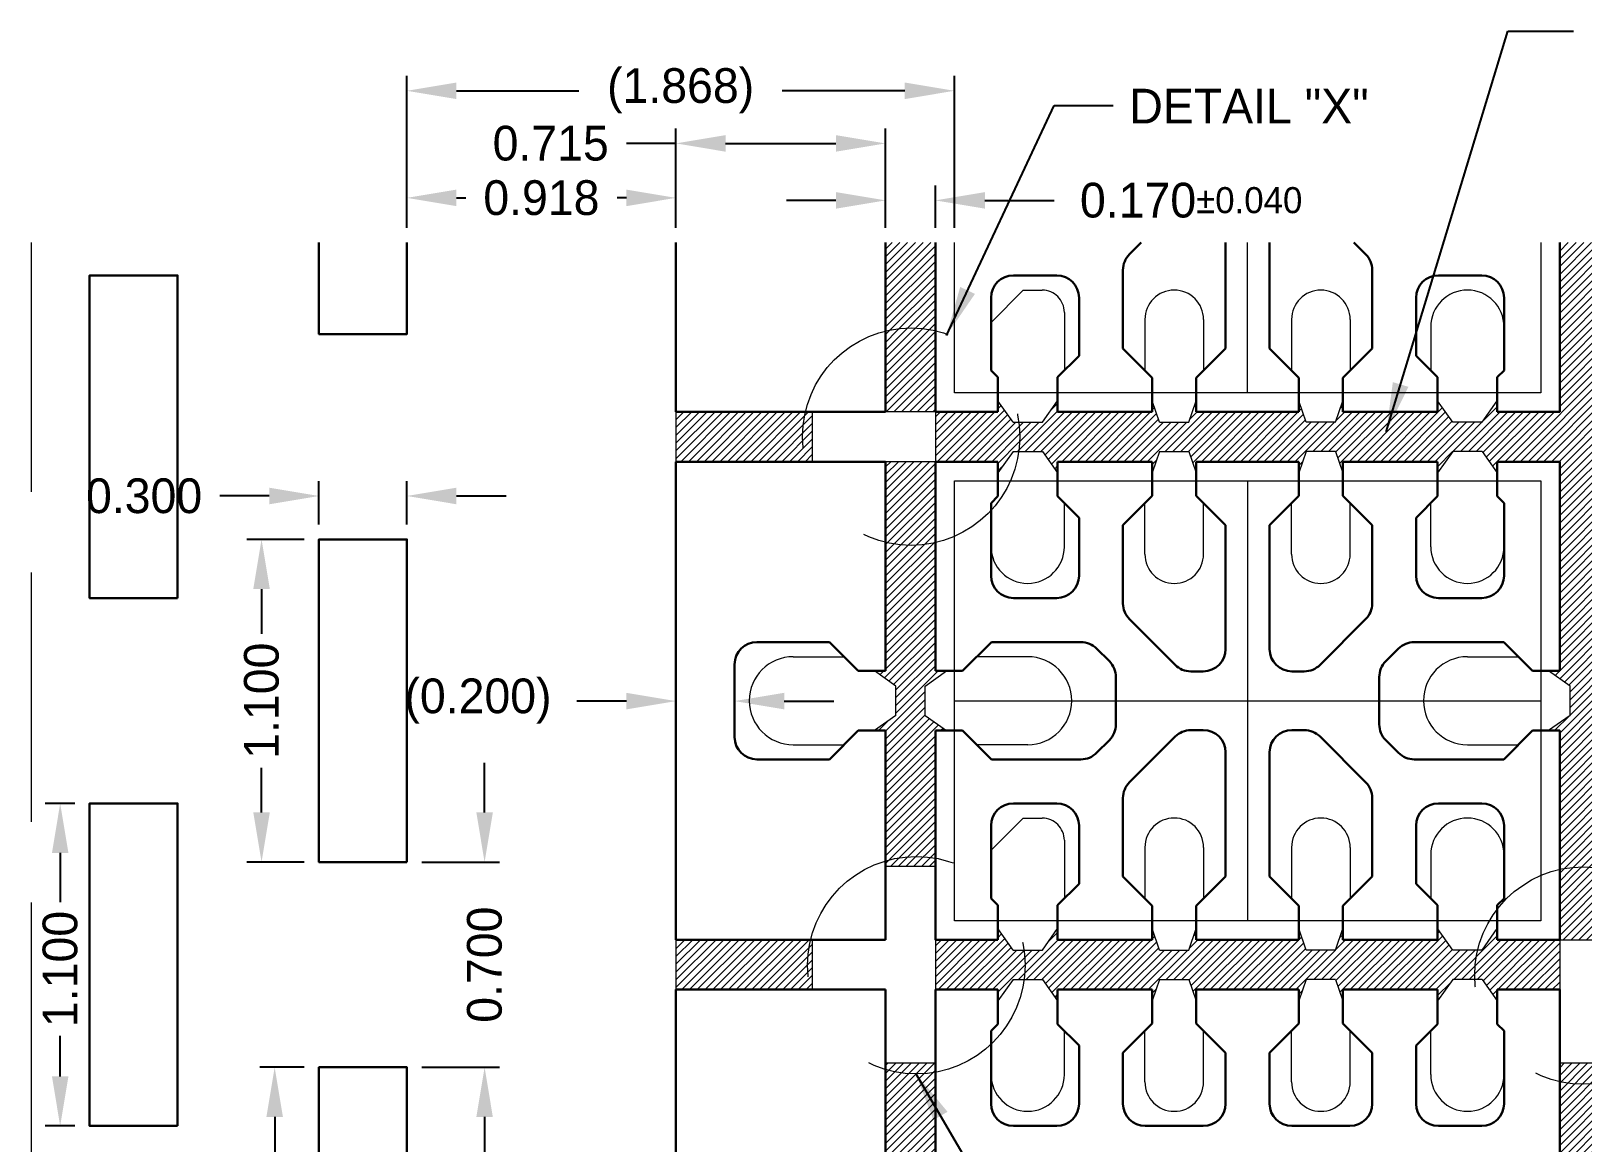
# Model space of a CAD drawing. Extents: x 397.8 to 410.5, y 211.6 to 220.6.
# Drawn here: x 397.75 to 403.05, y 216.73 to 220.52 of the extents above; entities that cross this region are included whole.
import ezdxf

# ---------------------------------------------------------------- set-up
doc = ezdxf.new("R2010")
doc.units = 0
doc.header["$LTSCALE"] = 3
doc.header["$MEASUREMENT"] = 0
for name, pattern in [('CENTER', [2, 1.25, -0.25, 0.25, -0.25]), ('HIDDEN', [0.375, 0.25, -0.125]), ('PHANTOM', [2.5, 1.25, -0.25, 0.25, -0.25, 0.25, -0.25])]:
    doc.linetypes.add(name, pattern=pattern)
for name, color, linetype, lineweight in [('CLIN', 1, 'CENTER', 15), ('DETAIL', 6, 'HIDDEN', 15), ('DIM', 4, 'Continuous', 13), ('HATCH', 8, 'Continuous', 5), ('HIDN', 6, 'HIDDEN', 15), ('HIDN2', 3, 'HIDDEN', 15), ('HIND1', 6, 'HIDDEN', 15), ('OBJ1', 7, 'Continuous', 30), ('OBJ2', 30, 'Continuous', 30), ('OBJ3', 40, 'Continuous', 30), ('OBJ4', 7, 'Continuous', 30), ('PHANTOM', 5, 'PHANTOM', 15), ('SAW', 2, 'HIDDEN', 15)]:
    doc.layers.add(name, color=color, linetype=linetype, lineweight=lineweight)
doc.dimstyles.new('3DEC X 15', dxfattribs={"dimscale": 0.0666, "dimtxt": 1.778, "dimasz": 2.54, "dimexe": 0.762, "dimexo": 0.762, "dimgap": 0.762, "dimtad": 0, "dimdec": 3, "dimzin": 0, "dimdsep": 46, "dimtxsty": 'Standard', "dimcen": 0.09, "dimadec": 0, "dimazin": 0, "dimtfac": 1, "dimtdec": 3, "dimtofl": 0, "dimtmove": 0, "dimatfit": 3, "dimfxl": 1, "dimtolj": 1, "dimtzin": 0, "dimarcsym": 0})

# ---------------------------------------------------------------- blocks, each defined once
blk = doc.blocks.new('*D10')
at = {"layer": 'Defpoints', "color": 0, "transparency": 16777216}
for p in [(303.5376, -64.4453), (303.7332, -64.4453), (303.7332, -65.5453)]:
    blk.add_point(p, dxfattribs=at)
at = {"layer": 'DIM', "color": 0, "lineweight": -2, "transparency": 16777216}
for p, q in [((303.6824, -64.4453), (303.4869, -64.4453)), ((303.5376, -64.6145), (303.5376, -64.7669)), ((303.5376, -65.3761), (303.5376, -65.2237)), ((303.6824, -65.5453), (303.4869, -65.5453))]:
    blk.add_line(p, q, dxfattribs=at)
at = {"layer": 'DIM', "color": 0, "transparency": 16777216}
for points in [[(303.5658, -64.6145), (303.5094, -64.6145), (303.5376, -64.4453)], [(303.5094, -65.3761), (303.5658, -65.3761), (303.5376, -65.5453)]]:
    blk.add_solid(points, dxfattribs=at)
at = {"layer": 'DIM', "color": 0, "transparency": 16777216, "insert": (303.5376, -64.9953), "char_height": 0.11841, "attachment_point": 5, "rotation": 90}
blk.add_mtext('\\A1;1.100', dxfattribs=at)
blk = doc.blocks.new('*D11')
at = {"layer": 'Defpoints', "color": 0, "transparency": 16777216}
for p in [(303.7332, -64.2973), (303.7332, -64.4453), (304.0332, -64.4453)]:
    blk.add_point(p, dxfattribs=at)
at = {"layer": 'DIM', "color": 0, "lineweight": -2, "transparency": 16777216}
for p, q in [((303.7332, -64.3945), (303.7332, -64.2465)), ((304.0332, -64.3945), (304.0332, -64.2465)), ((303.564, -64.2973), (303.3949, -64.2973)), ((304.2024, -64.2973), (304.3715, -64.2973))]:
    blk.add_line(p, q, dxfattribs=at)
at = {"layer": 'DIM', "color": 0, "transparency": 16777216}
for points in [[(303.564, -64.3255), (303.564, -64.2691), (303.7332, -64.2973)], [(304.2024, -64.2691), (304.2024, -64.3255), (304.0332, -64.2973)]]:
    blk.add_solid(points, dxfattribs=at)
at = {"layer": 'DIM', "color": 0, "transparency": 16777216, "insert": (303.1369, -64.2973), "char_height": 0.11841, "attachment_point": 5}
blk.add_mtext('\\A1;0.300', dxfattribs=at)
blk = doc.blocks.new('*D13')
at = {"layer": 'Defpoints', "color": 0, "transparency": 16777216}
for p in [(303.5823, -66.2453), (303.7332, -66.2453), (303.7332, -67.5133)]:
    blk.add_point(p, dxfattribs=at)
at = {"layer": 'DIM', "color": 0, "lineweight": -2, "transparency": 16777216}
for p, q in [((303.6824, -66.2453), (303.5316, -66.2453)), ((303.5823, -66.4145), (303.5823, -66.6164)), ((303.5823, -67.3441), (303.5823, -67.1521)), ((303.6824, -67.5133), (303.5316, -67.5133))]:
    blk.add_line(p, q, dxfattribs=at)
at = {"layer": 'DIM', "color": 0, "transparency": 16777216}
for points in [[(303.6105, -66.4145), (303.5541, -66.4145), (303.5823, -66.2453)], [(303.5541, -67.3441), (303.6105, -67.3441), (303.5823, -67.5133)]]:
    blk.add_solid(points, dxfattribs=at)
at = {"layer": 'DIM', "color": 0, "transparency": 16777216, "insert": (303.5823, -66.8843), "char_height": 0.11841, "attachment_point": 5, "rotation": 90}
blk.add_mtext('\\A1;1.268', dxfattribs=at)
blk = doc.blocks.new('*D14')
at = {"layer": 'Defpoints', "color": 0, "transparency": 16777216}
for p in [(302.8506, -65.3453), (302.9512, -65.3453), (302.9512, -66.4453)]:
    blk.add_point(p, dxfattribs=at)
at = {"layer": 'DIM', "color": 0, "lineweight": -2, "transparency": 16777216}
for p, q in [((302.9004, -65.3453), (302.7999, -65.3453)), ((302.8506, -65.5145), (302.8506, -65.6816)), ((302.8506, -66.2761), (302.8506, -66.1383)), ((302.9004, -66.4453), (302.7999, -66.4453))]:
    blk.add_line(p, q, dxfattribs=at)
at = {"layer": 'DIM', "color": 0, "transparency": 16777216}
for points in [[(302.8788, -65.5145), (302.8225, -65.5145), (302.8506, -65.3453)], [(302.8225, -66.2761), (302.8788, -66.2761), (302.8506, -66.4453)]]:
    blk.add_solid(points, dxfattribs=at)
at = {"layer": 'DIM', "color": 0, "transparency": 16777216, "insert": (302.8506, -65.9099), "char_height": 0.11841, "attachment_point": 5, "rotation": 90}
blk.add_mtext('\\A1;1.100', dxfattribs=at)
blk = doc.blocks.new('*D18')
at = {"layer": 'Defpoints', "color": 0, "transparency": 16777216}
for p in [(304.0332, -65.5453), (304.0332, -66.2453), (304.2984, -66.2453)]:
    blk.add_point(p, dxfattribs=at)
at = {"layer": 'DIM', "color": 0, "lineweight": -2, "transparency": 16777216}
for p, q in [((304.2984, -65.3761), (304.2984, -65.207)), ((304.0839, -65.5453), (304.3492, -65.5453)), ((304.0839, -66.2453), (304.3492, -66.2453)), ((304.2984, -66.4145), (304.2984, -66.5836))]:
    blk.add_line(p, q, dxfattribs=at)
at = {"layer": 'DIM', "color": 0, "transparency": 16777216}
for points in [[(304.2702, -65.3761), (304.3266, -65.3761), (304.2984, -65.5453)], [(304.3266, -66.4145), (304.2702, -66.4145), (304.2984, -66.2453)]]:
    blk.add_solid(points, dxfattribs=at)
at = {"layer": 'DIM', "color": 0, "transparency": 16777216, "insert": (304.2984, -65.8953), "char_height": 0.11841, "attachment_point": 5, "rotation": 90}
blk.add_mtext('\\A1;0.700', dxfattribs=at)
blk = doc.blocks.new('*D47')
at = {"layer": 'Defpoints', "color": 0, "transparency": 16777216}
for p in [(304.9512, -63.2808), (304.0332, -63.4332), (304.9512, -63.4332)]:
    blk.add_point(p, dxfattribs=at)
at = {"layer": 'DIM', "color": 0, "lineweight": -2, "transparency": 16777216}
for p, q in [((304.0332, -63.3825), (304.0332, -63.2301)), ((304.9512, -63.3825), (304.9512, -63.2301)), ((304.2024, -63.2808), (304.2342, -63.2808)), ((304.782, -63.2808), (304.7502, -63.2808))]:
    blk.add_line(p, q, dxfattribs=at)
at = {"layer": 'DIM', "color": 0, "transparency": 16777216}
for points in [[(304.2024, -63.2526), (304.2024, -63.309), (304.0332, -63.2808)], [(304.782, -63.309), (304.782, -63.2526), (304.9512, -63.2808)]]:
    blk.add_solid(points, dxfattribs=at)
at = {"layer": 'DIM', "color": 0, "transparency": 16777216, "insert": (304.4922, -63.2808), "char_height": 0.11841, "attachment_point": 5}
blk.add_mtext('\\A1;0.918', dxfattribs=at)
blk = doc.blocks.new('*D48')
at = {"layer": 'Defpoints', "color": 0, "transparency": 16777216}
for p in [(305.6662, -63.0951), (304.9512, -63.4332), (305.6662, -63.4332)]:
    blk.add_point(p, dxfattribs=at)
at = {"layer": 'DIM', "color": 0, "lineweight": -2, "transparency": 16777216}
for p, q in [((304.9512, -63.3825), (304.9512, -63.0444)), ((305.6662, -63.3825), (305.6662, -63.0444)), ((304.9512, -63.0951), (304.782, -63.0951)), ((305.1204, -63.0951), (305.497, -63.0951))]:
    blk.add_line(p, q, dxfattribs=at)
at = {"layer": 'DIM', "color": 0, "transparency": 16777216}
for points in [[(305.1204, -63.0669), (305.1204, -63.1233), (304.9512, -63.0951)], [(305.497, -63.1233), (305.497, -63.0669), (305.6662, -63.0951)]]:
    blk.add_solid(points, dxfattribs=at)
at = {"layer": 'DIM', "color": 0, "transparency": 16777216, "insert": (304.524, -63.0951), "char_height": 0.11841, "attachment_point": 5}
blk.add_mtext('\\A1;0.715', dxfattribs=at)
blk = doc.blocks.new('*D49')
at = {"layer": 'Defpoints', "color": 0, "transparency": 16777216}
for p in [(305.9012, -62.9157), (304.0332, -63.4332), (305.9012, -63.4332)]:
    blk.add_point(p, dxfattribs=at)
at = {"layer": 'DIM', "color": 0, "lineweight": -2, "transparency": 16777216}
for p, q in [((304.0332, -63.3825), (304.0332, -62.8649)), ((305.9012, -63.3825), (305.9012, -62.8649)), ((304.2024, -62.9157), (304.6204, -62.9157)), ((305.732, -62.9157), (305.314, -62.9157))]:
    blk.add_line(p, q, dxfattribs=at)
at = {"layer": 'DIM', "color": 0, "transparency": 16777216}
for points in [[(304.2024, -62.8875), (304.2024, -62.9439), (304.0332, -62.9157)], [(305.732, -62.9439), (305.732, -62.8875), (305.9012, -62.9157)]]:
    blk.add_solid(points, dxfattribs=at)
at = {"layer": 'DIM', "color": 0, "transparency": 16777216, "insert": (304.9672, -62.9157), "char_height": 0.118415, "attachment_point": 5}
blk.add_mtext('\\A1;(1.868)', dxfattribs=at)
blk = doc.blocks.new('*D50')
at = {"layer": 'Defpoints', "color": 0, "transparency": 16777216}
for p in [(305.6662, -63.2894), (305.6662, -63.4332), (305.8362, -63.4332)]:
    blk.add_point(p, dxfattribs=at)
at = {"layer": 'DIM', "color": 0, "lineweight": -2, "transparency": 16777216}
for p, q in [((305.6662, -63.3825), (305.6662, -63.2387)), ((305.8362, -63.3825), (305.8362, -63.2387)), ((305.497, -63.2894), (305.3279, -63.2894)), ((306.0054, -63.2894), (306.2411, -63.2894))]:
    blk.add_line(p, q, dxfattribs=at)
at = {"layer": 'DIM', "color": 0, "transparency": 16777216}
for points in [[(305.497, -63.3176), (305.497, -63.2612), (305.6662, -63.2894)], [(306.0054, -63.2612), (306.0054, -63.3176), (305.8362, -63.2894)]]:
    blk.add_solid(points, dxfattribs=at)
at = {"layer": 'DIM', "color": 0, "transparency": 16777216, "insert": (306.7088, -63.2894), "char_height": 0.118415, "attachment_point": 5}
blk.add_mtext('\\A1;0.170{\\H0.088811;%%p0.040}', dxfattribs=at)
blk = doc.blocks.new('*D61')
at = {"layer": 'Defpoints', "color": 0, "transparency": 16777216}
for p in [(304.9512, -64.9953), (304.9512, -64.9966), (305.1512, -64.9953)]:
    blk.add_point(p, dxfattribs=at)
at = {"layer": 'DIM', "color": 0, "lineweight": -2, "transparency": 16777216}
for p, q in [((304.782, -64.9966), (304.6129, -64.9966)), ((305.3204, -64.9966), (305.4895, -64.9966)), ((304.9512, -65.046), (304.9512, -65.0474)), ((305.1512, -65.046), (305.1512, -65.0474))]:
    blk.add_line(p, q, dxfattribs=at)
at = {"layer": 'DIM', "color": 0, "transparency": 16777216}
for points in [[(304.782, -65.0248), (304.782, -64.9684), (304.9512, -64.9966)], [(305.3204, -64.9684), (305.3204, -65.0248), (305.1512, -64.9966)]]:
    blk.add_solid(points, dxfattribs=at)
at = {"layer": 'DIM', "color": 0, "transparency": 16777216, "insert": (304.2759, -64.9966), "char_height": 0.118415, "attachment_point": 5}
blk.add_mtext('\\A1;(0.200)', dxfattribs=at)

msp = doc.modelspace()

# ---------------------------------------------------------------- hatches: boundary and pattern name
at = {"layer": 'HATCH'}
h = msp.add_hatch(dxfattribs=at)
h.set_pattern_fill('ANSI31', color=256, scale=0.15, style=0)
h.set_pattern_definition([(45, (422.572905, 234.33795), (-0.013258252, 0.013258252), [])])
h.paths.add_polyline_path([(400.41622, 219.2214), (400.39263, 219.2214, 0.0577431), (400.3828, 219.13661, 0.0580363), (400.39273, 219.0514), (400.41622, 219.0514)])
h.paths.add_polyline_path([(400.3828, 219.13661, -0.0577431), (400.39263, 219.2214), (399.95122, 219.2214), (399.95122, 219.0514), (400.39273, 219.0514, -0.0580363)])
h.paths.add_polyline_path([(400.83622, 219.49807, 0.1161713), (400.66622, 219.49695), (400.66622, 219.2214), (400.83622, 219.2214)])
h.paths.add_polyline_path([(401.12101, 219.1864), (401.10122, 219.1864), (401.04922, 219.2594), (401.04922, 219.2214), (400.83622, 219.2214), (400.83622, 219.0514), (401.04922, 219.0514), (401.04922, 219.0134), (401.10122, 219.0864), (401.12096, 219.0864, 0.0339719), (401.12437, 219.13661, 0.0336846)])
h.paths.add_polyline_path([(400.83622, 219.0514), (400.66622, 219.0514), (400.66622, 218.77626, 0.1161713), (400.83622, 218.77515)])
h.paths.add_polyline_path([(400.83622, 218.77515, -0.1161713), (400.66622, 218.77626), (400.66622, 218.3384), (400.62822, 218.3384), (400.70122, 218.2864), (400.70122, 218.1864), (400.62822, 218.1344), (400.66622, 218.1344), (400.66622, 217.69021, -0.1163533), (400.83622, 217.69967), (400.83622, 218.1344), (400.87422, 218.1344), (400.80122, 218.1864), (400.80122, 218.2864), (400.87422, 218.3384), (400.83622, 218.3384)])
h.paths.add_polyline_path([(400.83622, 217.69967, 0.1163533), (400.66622, 217.69021), (400.66622, 217.6714), (400.83622, 217.6714)])
h.paths.add_polyline_path([(400.41622, 217.4214), (400.41078, 217.4214, 0.0591257), (400.40048, 217.33462, 0.0566553), (400.40994, 217.2514), (400.41622, 217.2514)])
h.paths.add_polyline_path([(400.40048, 217.33462, -0.0591257), (400.41078, 217.4214), (399.95122, 217.4214), (399.95122, 217.2514), (400.40994, 217.2514, -0.0566553)])
h.paths.add_polyline_path([(401.13842, 217.3864), (401.10122, 217.3864), (401.04922, 217.4594), (401.04922, 217.4214), (400.83622, 217.4214), (400.83622, 217.2514), (401.04922, 217.2514), (401.04922, 217.2134), (401.10122, 217.2864), (401.1389, 217.2864, 0.032618), (401.14205, 217.33462, 0.0350394)])
h.paths.add_polyline_path([(400.83622, 216.96957, -0.1163533), (400.66622, 216.97903), (400.66622, 216.5864), (400.83622, 216.5864)])
h.paths.add_polyline_path([(400.83622, 217.0014), (400.66622, 217.0014), (400.66622, 216.97903, 0.1163533), (400.83622, 216.96957)])
h.paths.add_polyline_path([(402.68664, 217.3864), (402.60122, 217.3864), (402.54922, 217.4594), (402.54922, 217.4214), (402.22622, 217.4214), (402.22622, 217.4594), (402.20122, 217.3864), (402.10122, 217.3864), (402.07622, 217.4594), (402.07622, 217.4214), (401.72622, 217.4214), (401.72622, 217.4594), (401.70122, 217.3864), (401.60122, 217.3864), (401.57622, 217.4594), (401.57622, 217.4214), (401.25322, 217.4214), (401.25322, 217.4594), (401.20122, 217.3864), (401.13842, 217.3864, -0.0350394), (401.14205, 217.33462, -0.032618), (401.1389, 217.2864), (401.20122, 217.2864), (401.25322, 217.2134), (401.25322, 217.2514), (401.57622, 217.2514), (401.57622, 217.2134), (401.60122, 217.2864), (401.70122, 217.2864), (401.72622, 217.2134), (401.72622, 217.2514), (402.07622, 217.2514), (402.07622, 217.2134), (402.10122, 217.2864), (402.20122, 217.2864), (402.22622, 217.2134), (402.22622, 217.2514), (402.54922, 217.2514), (402.54922, 217.2134), (402.60122, 217.2864), (402.67653, 217.2864, -0.0087773), (402.6763, 217.29941, -0.0592704)])
h.paths.add_polyline_path([(402.96622, 217.4214), (402.75322, 217.4214), (402.75322, 217.4594), (402.70122, 217.3864), (402.68664, 217.3864, 0.0592704), (402.6763, 217.29941, 0.0087773), (402.67653, 217.2864), (402.70122, 217.2864), (402.75322, 217.2134), (402.75322, 217.2514), (402.96622, 217.2514)])
h.paths.add_polyline_path([(403.13622, 217.65932, 0.1161765), (402.96622, 217.66127), (402.96622, 217.4214), (403.13622, 217.4214)])
h.paths.add_polyline_path([(403.40752, 217.3864), (403.40122, 217.3864), (403.34922, 217.4594), (403.34922, 217.4214), (403.13622, 217.4214), (403.13622, 217.2514), (403.34922, 217.2514), (403.34922, 217.2134), (403.40122, 217.2864), (403.41764, 217.2864, 0.0087773), (403.41787, 217.29941, 0.0592704)])
h.paths.add_polyline_path([(403.13622, 217.0014), (402.96622, 217.0014), (402.96622, 216.93755, 0.1161765), (403.13622, 216.9395)])
h.paths.add_polyline_path([(403.13622, 216.9395, -0.1161765), (402.96622, 216.93755), (402.96622, 216.5864), (403.13622, 216.5864)])
h.paths.add_polyline_path([(404.73862, 217.4214), (404.52622, 217.4214), (404.52622, 217.4594), (404.50122, 217.3864), (404.40122, 217.3864), (404.37622, 217.4594), (404.37622, 217.4214), (404.02622, 217.4214), (404.02622, 217.4594), (404.00122, 217.3864), (403.90122, 217.3864), (403.87622, 217.4594), (403.87622, 217.4214), (403.55322, 217.4214), (403.55322, 217.4594), (403.50122, 217.3864), (403.40752, 217.3864, -0.0592704), (403.41787, 217.29941, -0.0087773), (403.41764, 217.2864), (403.50122, 217.2864), (403.55322, 217.2134), (403.55322, 217.2514), (403.87622, 217.2514), (403.87622, 217.2134), (403.90122, 217.2864), (404.00122, 217.2864), (404.02622, 217.2134), (404.02622, 217.2514), (404.37622, 217.2514), (404.37622, 217.2134), (404.40122, 217.2864), (404.50122, 217.2864), (404.52622, 217.2134), (404.52622, 217.2514), (404.73862, 217.2514)])
edge = h.paths.add_edge_path()
edge.add_line((400.83622, 219.79848), (400.66622, 219.79848))
edge.add_line((400.66622, 219.79848), (400.66622, 219.49695))
edge.add_arc((400.75359, 219.13661), 0.37078, 77.12301, 103.62869, ccw=False)
edge.add_line((400.83622, 219.49807), (400.83622, 219.79848))
edge = h.paths.add_edge_path()
edge.add_line((403.13622, 219.79848), (402.96622, 219.79848))
edge.add_line((402.96622, 219.79848), (402.96622, 219.2214))
edge.add_line((402.96622, 219.2214), (402.75322, 219.2214))
edge.add_line((402.75322, 219.2214), (402.75322, 219.2594))
edge.add_line((402.75322, 219.2594), (402.70122, 219.1864))
edge.add_line((402.70122, 219.1864), (402.60122, 219.1864))
edge.add_line((402.60122, 219.1864), (402.54922, 219.2594))
edge.add_line((402.54922, 219.2594), (402.54922, 219.2214))
edge.add_line((402.54922, 219.2214), (402.22622, 219.2214))
edge.add_line((402.22622, 219.2214), (402.22622, 219.2594))
edge.add_line((402.22622, 219.2594), (402.20122, 219.1864))
edge.add_line((402.20122, 219.1864), (402.10122, 219.1864))
edge.add_line((402.10122, 219.1864), (402.07622, 219.2594))
edge.add_line((402.07622, 219.2594), (402.07622, 219.2214))
edge.add_line((402.07622, 219.2214), (401.72622, 219.2214))
edge.add_line((401.72622, 219.2214), (401.72622, 219.2594))
edge.add_line((401.72622, 219.2594), (401.70122, 219.1864))
edge.add_line((401.70122, 219.1864), (401.60122, 219.1864))
edge.add_line((401.60122, 219.1864), (401.57622, 219.2594))
edge.add_line((401.57622, 219.2594), (401.57622, 219.2214))
edge.add_line((401.57622, 219.2214), (401.25322, 219.2214))
edge.add_line((401.25322, 219.2214), (401.25322, 219.2594))
edge.add_line((401.25322, 219.2594), (401.20122, 219.1864))
edge.add_line((401.20122, 219.1864), (401.12101, 219.1864))
edge.add_arc((400.75359, 219.13661), 0.37078, -7.78279, 7.71702, ccw=False)
edge.add_line((401.12096, 219.0864), (401.20122, 219.0864))
edge.add_line((401.20122, 219.0864), (401.25322, 219.0134))
edge.add_line((401.25322, 219.0134), (401.25322, 219.0514))
edge.add_line((401.25322, 219.0514), (401.57622, 219.0514))
edge.add_line((401.57622, 219.0514), (401.57622, 219.0134))
edge.add_line((401.57622, 219.0134), (401.60122, 219.0864))
edge.add_line((401.60122, 219.0864), (401.70122, 219.0864))
edge.add_line((401.70122, 219.0864), (401.72622, 219.0134))
edge.add_line((401.72622, 219.0134), (401.72622, 219.0514))
edge.add_line((401.72622, 219.0514), (402.07622, 219.0514))
edge.add_line((402.07622, 219.0514), (402.07622, 219.0134))
edge.add_line((402.07622, 219.0134), (402.10122, 219.0864))
edge.add_line((402.10122, 219.0864), (402.20122, 219.0864))
edge.add_line((402.20122, 219.0864), (402.22622, 219.0134))
edge.add_line((402.22622, 219.0134), (402.22622, 219.0514))
edge.add_line((402.22622, 219.0514), (402.54922, 219.0514))
edge.add_line((402.54922, 219.0514), (402.54922, 219.0134))
edge.add_line((402.54922, 219.0134), (402.60122, 219.0864))
edge.add_line((402.60122, 219.0864), (402.70122, 219.0864))
edge.add_line((402.70122, 219.0864), (402.75322, 219.0134))
edge.add_line((402.75322, 219.0134), (402.75322, 219.0514))
edge.add_line((402.75322, 219.0514), (402.96622, 219.0514))
edge.add_line((402.96622, 219.0514), (402.96622, 218.3384))
edge.add_line((402.96622, 218.3384), (402.92822, 218.3384))
edge.add_line((402.92822, 218.3384), (403.00122, 218.2864))
edge.add_line((403.00122, 218.2864), (403.00122, 218.1864))
edge.add_line((403.00122, 218.1864), (402.92822, 218.1344))
edge.add_line((402.92822, 218.1344), (402.96622, 218.1344))
edge.add_line((402.96622, 218.1344), (402.96622, 217.66127))
edge.add_arc((403.04708, 217.29941), 0.37078, 76.0895, 102.59637, ccw=False)
edge.add_line((403.13622, 217.65932), (403.13622, 218.1344))
edge.add_line((403.13622, 218.1344), (403.17422, 218.1344))
edge.add_line((403.17422, 218.1344), (403.10122, 218.1864))
edge.add_line((403.10122, 218.1864), (403.10122, 218.2864))
edge.add_line((403.10122, 218.2864), (403.17422, 218.3384))
edge.add_line((403.17422, 218.3384), (403.13622, 218.3384))
edge.add_line((403.13622, 218.3384), (403.13622, 219.0514))
edge.add_line((403.13622, 219.0514), (403.34922, 219.0514))
edge.add_line((403.34922, 219.0514), (403.34922, 219.0134))
edge.add_line((403.34922, 219.0134), (403.40122, 219.0864))
edge.add_line((403.40122, 219.0864), (403.50122, 219.0864))
edge.add_line((403.50122, 219.0864), (403.55322, 219.0134))
edge.add_line((403.55322, 219.0134), (403.55322, 219.0514))
edge.add_line((403.55322, 219.0514), (403.87622, 219.0514))
edge.add_line((403.87622, 219.0514), (403.87622, 219.0134))
edge.add_line((403.87622, 219.0134), (403.90122, 219.0864))
edge.add_line((403.90122, 219.0864), (404.00122, 219.0864))
edge.add_line((404.00122, 219.0864), (404.02622, 219.0134))
edge.add_line((404.02622, 219.0134), (404.02622, 219.0514))
edge.add_line((404.02622, 219.0514), (404.37622, 219.0514))
edge.add_line((404.37622, 219.0514), (404.37622, 219.0134))
edge.add_line((404.37622, 219.0134), (404.40122, 219.0864))
edge.add_line((404.40122, 219.0864), (404.50122, 219.0864))
edge.add_line((404.50122, 219.0864), (404.52622, 219.0134))
edge.add_line((404.52622, 219.0134), (404.52622, 219.0514))
edge.add_line((404.52622, 219.0514), (404.73862, 219.0514))
edge.add_line((404.73862, 219.0514), (404.73862, 219.2214))
edge.add_line((404.73862, 219.2214), (404.52622, 219.2214))
edge.add_line((404.52622, 219.2214), (404.52622, 219.2594))
edge.add_line((404.52622, 219.2594), (404.50122, 219.1864))
edge.add_line((404.50122, 219.1864), (404.40122, 219.1864))
edge.add_line((404.40122, 219.1864), (404.37622, 219.2594))
edge.add_line((404.37622, 219.2594), (404.37622, 219.2214))
edge.add_line((404.37622, 219.2214), (404.02622, 219.2214))
edge.add_line((404.02622, 219.2214), (404.02622, 219.2594))
edge.add_line((404.02622, 219.2594), (404.00122, 219.1864))
edge.add_line((404.00122, 219.1864), (403.90122, 219.1864))
edge.add_line((403.90122, 219.1864), (403.87622, 219.2594))
edge.add_line((403.87622, 219.2594), (403.87622, 219.2214))
edge.add_line((403.87622, 219.2214), (403.55322, 219.2214))
edge.add_line((403.55322, 219.2214), (403.55322, 219.2594))
edge.add_line((403.55322, 219.2594), (403.50122, 219.1864))
edge.add_line((403.50122, 219.1864), (403.40122, 219.1864))
edge.add_line((403.40122, 219.1864), (403.34922, 219.2594))
edge.add_line((403.34922, 219.2594), (403.34922, 219.2214))
edge.add_line((403.34922, 219.2214), (403.13622, 219.2214))
edge.add_line((403.13622, 219.2214), (403.13622, 219.79848))

# ---------------------------------------------------------------- linework, layer by layer
at = {"layer": 'CLIN'}
for p, q in [((401.90122, 219.2864), (401.90122, 219.79848)), ((401.90122, 218.9864), (401.90122, 217.4864))]:
    msp.add_line(p, q, dxfattribs=at)
msp.add_lwpolyline([(400.90122, 218.2364), (402.90122, 218.2364)], dxfattribs=at)
at = {"layer": 'DETAIL'}
for centre in [(400.75359, 219.13661), (400.77127, 217.33462), (403.04708, 217.29941)]:
    msp.add_circle(centre, 0.37078, dxfattribs=at)
at = {"layer": 'HIDN'}
for p, q in [((401.02622, 219.5264), (401.13622, 219.6364)), ((401.13622, 219.6364), (401.20022, 219.6364)), ((401.27622, 219.5604), (401.27622, 219.3624)), ((401.55122, 219.5364), (401.55122, 219.3624)), ((401.75122, 219.5364), (401.75122, 219.3624)), ((402.05122, 219.5364), (402.05122, 219.3624)), ((402.25122, 219.5364), (402.25122, 219.3624)), ((402.52622, 219.5114), (402.52622, 219.3624)), ((401.27622, 218.7614), (401.27622, 218.9104)), ((401.55122, 218.7364), (401.55122, 218.9104)), ((401.75122, 218.7364), (401.75122, 218.9104)), ((402.05122, 218.7364), (402.05122, 218.9104)), ((402.25122, 218.7364), (402.25122, 218.9104)), ((402.52622, 218.7614), (402.52622, 218.9104)), ((400.35122, 218.3864), (400.52522, 218.3864)), ((401.15122, 218.3864), (400.97722, 218.3864)), ((402.65122, 218.3864), (402.82522, 218.3864)), ((400.35122, 218.0864), (400.52522, 218.0864)), ((401.15122, 218.0864), (400.97722, 218.0864)), ((402.65122, 218.0864), (402.82522, 218.0864)), ((401.02622, 217.7264), (401.13622, 217.8364)), ((401.13622, 217.8364), (401.20022, 217.8364)), ((401.27622, 217.7604), (401.27622, 217.5624)), ((401.55122, 217.7364), (401.55122, 217.5624)), ((401.75122, 217.7364), (401.75122, 217.5624)), ((402.05122, 217.7364), (402.05122, 217.5624)), ((402.25122, 217.7364), (402.25122, 217.5624)), ((402.52622, 217.7114), (402.52622, 217.5624)), ((401.02622, 216.9614), (401.02622, 217.1104)), ((401.27622, 216.9614), (401.27622, 217.1104)), ((401.55122, 216.9364), (401.55122, 217.1104)), ((401.75122, 216.9364), (401.75122, 217.1104)), ((402.05122, 216.9364), (402.05122, 217.1104)), ((402.25122, 216.9364), (402.25122, 217.1104)), ((402.52622, 216.9614), (402.52622, 217.1104))]:
    msp.add_line(p, q, dxfattribs=at)
msp.add_lwpolyline([(397.75122, 219.79848), (397.75122, 214.7364), (404.73862, 214.7364)], dxfattribs=at)
for centre, radius, start, end in [((401.20022, 219.5604), 0.076, 0, 90), ((401.65122, 219.5364), 0.1, 0, 180), ((402.15122, 219.5364), 0.1, 0, 180), ((402.65122, 219.5114), 0.125, 0, 180), ((401.15122, 218.7614), 0.125, 180, 0), ((402.65122, 218.7614), 0.125, 180, 0), ((401.65122, 218.7364), 0.1, 180, 0), ((402.15122, 218.7364), 0.1, 180, 0), ((400.35122, 218.2364), 0.15, 90, 270), ((401.15122, 218.2364), 0.15, 270, 90), ((402.65122, 218.2364), 0.15, 90, 270), ((401.20022, 217.7604), 0.076, 0, 90), ((401.65122, 217.7364), 0.1, 0, 180), ((402.15122, 217.7364), 0.1, 0, 180), ((402.65122, 217.7114), 0.125, 0, 180), ((401.15122, 216.9614), 0.125, 180, 0), ((402.65122, 216.9614), 0.125, 180, 0), ((401.65122, 216.9364), 0.1, 180, 0), ((402.15122, 216.9364), 0.1, 180, 0)]:
    msp.add_arc(centre, radius, start, end, dxfattribs=at)
at = {"layer": 'HIDN2'}
for p, q in [((400.41622, 219.2214), (400.41622, 219.0514)), ((400.83622, 219.2214), (400.66622, 219.2214)), ((400.83622, 219.2214), (400.83622, 219.0514)), ((400.83622, 219.0514), (400.66622, 219.0514)), ((400.83622, 217.6714), (400.66622, 217.6714)), ((400.41622, 217.4214), (400.41622, 217.2514)), ((400.83622, 217.4214), (400.83622, 217.2514)), ((402.96622, 217.4214), (403.13622, 217.4214)), ((402.96622, 217.4214), (402.96622, 217.2514)), ((400.66622, 217.0014), (400.83622, 217.0014)), ((402.96622, 217.0014), (403.13622, 217.0014))]:
    msp.add_line(p, q, dxfattribs=at)
at = {"layer": 'HIND1'}
for p, q in [((399.95122, 219.2214), (399.95122, 219.0514)), ((399.95122, 217.4214), (399.95122, 217.2514))]:
    msp.add_line(p, q, dxfattribs=at)
msp.add_lwpolyline([(397.75122, 219.69842), (397.75122, 214.7364), (404.73862, 214.7364)], dxfattribs=at)
at = {"layer": 'OBJ1'}
msp.add_lwpolyline([(398.73322, 219.79848), (398.73322, 219.4864), (399.03322, 219.4864), (399.03322, 219.79848)], dxfattribs=at)
for points in [[(398.25122, 218.5864), (398.25122, 219.6864), (397.95122, 219.6864), (397.95122, 218.5864)], [(399.03322, 217.6864), (399.03322, 218.7864), (398.73322, 218.7864), (398.73322, 217.6864)], [(398.25122, 216.7864), (398.25122, 217.8864), (397.95122, 217.8864), (397.95122, 216.7864)], [(399.03322, 216.0184), (400.40122, 216.0184), (400.40122, 215.7184), (398.73322, 215.7184), (398.73322, 216.9864), (399.03322, 216.9864)]]:
    msp.add_lwpolyline(points, close=True, dxfattribs=at)
at = {"layer": 'OBJ2'}
for p, q in [((401.5383, 219.79848), (401.49848, 219.75866)), ((401.82622, 219.79848), (401.82622, 219.4374)), ((401.97622, 219.79848), (401.97622, 219.4374)), ((402.26414, 219.79848), (402.30396, 219.75866)), ((401.25022, 219.6864), (401.10222, 219.6864)), ((401.47622, 219.70492), (401.47622, 219.4374)), ((402.32622, 219.70492), (402.32622, 219.4374)), ((402.70022, 219.6864), (402.55222, 219.6864)), ((401.02622, 219.6104), (401.02622, 219.3624)), ((401.32622, 219.6104), (401.32622, 219.4124)), ((402.47622, 219.6104), (402.47622, 219.4124)), ((402.77622, 219.6104), (402.77622, 219.3624)), ((401.25322, 219.3394), (401.32622, 219.4124)), ((401.47622, 219.4374), (401.57622, 219.3374)), ((401.72622, 219.3374), (401.82622, 219.4374)), ((402.07622, 219.3374), (401.97622, 219.4374)), ((402.32622, 219.4374), (402.22622, 219.3374)), ((402.47622, 219.4124), (402.54922, 219.3394)), ((401.02622, 219.3624), (401.04922, 219.3394)), ((401.04922, 219.3394), (401.04922, 219.2864)), ((401.25322, 219.3394), (401.25322, 219.2864)), ((401.57622, 219.3374), (401.57622, 219.2864)), ((401.72622, 219.3374), (401.72622, 219.2864)), ((402.07622, 219.3374), (402.07622, 219.2864)), ((402.22622, 219.3374), (402.22622, 219.2864)), ((402.54922, 219.3394), (402.54922, 219.2864)), ((402.75322, 219.3394), (402.77622, 219.3624)), ((402.75322, 219.3394), (402.75322, 219.2864)), ((401.04922, 218.9334), (401.04922, 218.9864)), ((401.25322, 218.9334), (401.25322, 218.9864)), ((401.57622, 218.9354), (401.57622, 218.9864)), ((401.72622, 218.9354), (401.72622, 218.9864)), ((402.07622, 218.9354), (402.07622, 218.9864)), ((402.22622, 218.9354), (402.22622, 218.9864)), ((402.54922, 218.9334), (402.54922, 218.9864)), ((402.75322, 218.9334), (402.75322, 218.9864)), ((401.04922, 218.9334), (401.02622, 218.9104)), ((401.32622, 218.8604), (401.25322, 218.9334)), ((401.47622, 218.8354), (401.57622, 218.9354)), ((401.72622, 218.9354), (401.82622, 218.8354)), ((402.07622, 218.9354), (401.97622, 218.8354)), ((402.32622, 218.8354), (402.22622, 218.9354)), ((402.47622, 218.8604), (402.54922, 218.9334)), ((402.75322, 218.9334), (402.77622, 218.9104)), ((401.02622, 218.6624), (401.02622, 218.9104)), ((402.77622, 218.6624), (402.77622, 218.9104)), ((401.32622, 218.6624), (401.32622, 218.8604)), ((401.47622, 218.56788), (401.47622, 218.8354)), ((401.82622, 218.4124), (401.82622, 218.8354)), ((401.97622, 218.4124), (401.97622, 218.8354)), ((402.32622, 218.56788), (402.32622, 218.8354)), ((402.47622, 218.6624), (402.47622, 218.8604)), ((401.10222, 218.5864), (401.25022, 218.5864)), ((402.70022, 218.5864), (402.55222, 218.5864)), ((401.65396, 218.35866), (401.49848, 218.51414)), ((402.14848, 218.35866), (402.30396, 218.51414)), ((400.92922, 218.3384), (401.02722, 218.4364)), ((401.33261, 218.4364), (401.02722, 218.4364)), ((401.42973, 218.37076), (401.38635, 218.41414)), ((402.37271, 218.37076), (402.41609, 218.41414)), ((402.46983, 218.4364), (402.77522, 218.4364)), ((402.87322, 218.3384), (402.77522, 218.4364)), ((400.92922, 218.3384), (400.90122, 218.3384)), ((401.75022, 218.3364), (401.7077, 218.3364)), ((402.05222, 218.3364), (402.09474, 218.3364)), ((402.87322, 218.3384), (402.90122, 218.3384)), ((401.45199, 218.31702), (401.45199, 218.15578)), ((402.35045, 218.31702), (402.35045, 218.15578)), ((400.92922, 218.1344), (400.90122, 218.1344)), ((401.02722, 218.0364), (400.92922, 218.1344)), ((401.75022, 218.1364), (401.7077, 218.1364)), ((402.05222, 218.1364), (402.09474, 218.1364)), ((402.77522, 218.0364), (402.87322, 218.1344)), ((402.87322, 218.1344), (402.90122, 218.1344)), ((401.42973, 218.10204), (401.38635, 218.05866)), ((401.65396, 218.11414), (401.49848, 217.95866)), ((402.14848, 218.11414), (402.30396, 217.95866)), ((402.37271, 218.10204), (402.41609, 218.05866)), ((401.33261, 218.0364), (401.02722, 218.0364)), ((401.82622, 218.0604), (401.82622, 217.6374)), ((401.97622, 218.0604), (401.97622, 217.6374)), ((402.46983, 218.0364), (402.77522, 218.0364)), ((401.25022, 217.8864), (401.10222, 217.8864)), ((401.47622, 217.90492), (401.47622, 217.6374)), ((402.32622, 217.90492), (402.32622, 217.6374)), ((402.70022, 217.8864), (402.55222, 217.8864)), ((401.02622, 217.8104), (401.02622, 217.5624)), ((401.32622, 217.8104), (401.32622, 217.6124)), ((402.47622, 217.8104), (402.47622, 217.6124)), ((402.77622, 217.8104), (402.77622, 217.5624)), ((401.25322, 217.5394), (401.32622, 217.6124)), ((401.47622, 217.6374), (401.57622, 217.5374)), ((401.72622, 217.5374), (401.82622, 217.6374)), ((402.07622, 217.5374), (401.97622, 217.6374)), ((402.32622, 217.6374), (402.22622, 217.5374)), ((402.47622, 217.6124), (402.54922, 217.5394)), ((401.02622, 217.5624), (401.04922, 217.5394)), ((401.04922, 217.5394), (401.04922, 217.4864)), ((401.25322, 217.5394), (401.25322, 217.4864)), ((401.57622, 217.5374), (401.57622, 217.4864)), ((401.72622, 217.5374), (401.72622, 217.4864)), ((402.07622, 217.5374), (402.07622, 217.4864)), ((402.22622, 217.5374), (402.22622, 217.4864)), ((402.54922, 217.5394), (402.54922, 217.4864)), ((402.75322, 217.5394), (402.77622, 217.5624)), ((402.75322, 217.5394), (402.75322, 217.4864))]:
    msp.add_line(p, q, dxfattribs=at)
for centre, start, end in [((401.55222, 219.70492), 135, 180), ((402.25022, 219.70492), 0, 45), ((401.10222, 219.6104), 90, 180), ((401.25022, 219.6104), 0, 90), ((402.55222, 219.6104), 90, 180), ((402.70022, 219.6104), 0, 90), ((401.10222, 218.6624), 180, 270), ((401.25022, 218.6624), 270, 0), ((402.55222, 218.6624), 180, 270), ((402.70022, 218.6624), 270, 0), ((401.55222, 218.56788), 180, 225), ((402.25022, 218.56788), 315, 0), ((401.33261, 218.3604), 45, 90), ((401.75022, 218.4124), 270, 0), ((402.05222, 218.4124), 180, 270), ((402.46983, 218.3604), 90, 135), ((401.37599, 218.31702), 0, 45), ((401.7077, 218.4124), 225, 270), ((402.09474, 218.4124), 270, 315), ((402.42645, 218.31702), 135, 180), ((401.37599, 218.15578), 315, 0), ((401.7077, 218.0604), 90, 135), ((401.75022, 218.0604), 0, 90), ((402.05222, 218.0604), 90, 180), ((402.09474, 218.0604), 45, 90), ((402.42645, 218.15578), 180, 225), ((401.33261, 218.1124), 270, 315), ((402.46983, 218.1124), 225, 270), ((401.55222, 217.90492), 135, 180), ((402.25022, 217.90492), 0, 45), ((401.10222, 217.8104), 90, 180), ((401.25022, 217.8104), 0, 90), ((402.55222, 217.8104), 90, 180), ((402.70022, 217.8104), 0, 90)]:
    msp.add_arc(centre, 0.076, start, end, dxfattribs=at)
at = {"layer": 'OBJ3'}
for p, q in [((399.95122, 219.2214), (399.95122, 219.79848)), ((400.66622, 219.2214), (400.66622, 219.79848)), ((399.95122, 219.2214), (400.66622, 219.2214)), ((399.95122, 219.0514), (400.66622, 219.0514)), ((399.95122, 219.0514), (399.95122, 217.4214)), ((400.66622, 219.0514), (400.66622, 218.3384)), ((400.22722, 218.4364), (400.47522, 218.4364)), ((400.57322, 218.3384), (400.47522, 218.4364)), ((400.15122, 218.3604), (400.15122, 218.1124)), ((400.57322, 218.3384), (400.60122, 218.3384)), ((400.60122, 218.3384), (400.66622, 218.3384)), ((400.47522, 218.0364), (400.57322, 218.1344)), ((400.57322, 218.1344), (400.60122, 218.1344)), ((400.60122, 218.1344), (400.66622, 218.1344)), ((400.66622, 218.1344), (400.66622, 217.4214)), ((400.22722, 218.0364), (400.47522, 218.0364)), ((400.66622, 217.4214), (399.95122, 217.4214)), ((399.95122, 217.2514), (400.66622, 217.2514)), ((399.95122, 217.2514), (399.95122, 216.5864)), ((400.66622, 216.5864), (400.66622, 217.2514)), ((401.04922, 217.2514), (400.83622, 217.2514)), ((400.83622, 217.2514), (400.83622, 216.5864)), ((401.04922, 217.1864), (401.04922, 217.2514)), ((401.25322, 217.1864), (401.25322, 217.2514)), ((401.57622, 217.1864), (401.57622, 217.2514)), ((401.72622, 217.1864), (401.72622, 217.2514)), ((402.07622, 217.1864), (402.07622, 217.2514)), ((402.22622, 217.1864), (402.22622, 217.2514)), ((402.54922, 217.1864), (402.54922, 217.2514)), ((402.75322, 217.1864), (402.75322, 217.2514)), ((401.04922, 217.1334), (401.04922, 217.1864)), ((401.25322, 217.1334), (401.25322, 217.1864)), ((401.57622, 217.1354), (401.57622, 217.1864)), ((401.72622, 217.1354), (401.72622, 217.1864)), ((402.07622, 217.1354), (402.07622, 217.1864)), ((402.22622, 217.1354), (402.22622, 217.1864)), ((402.54922, 217.1334), (402.54922, 217.1864)), ((402.75322, 217.1334), (402.75322, 217.1864)), ((401.02622, 217.1104), (401.04922, 217.1334)), ((401.25322, 217.1334), (401.32622, 217.0604)), ((401.47622, 217.0354), (401.57622, 217.1354)), ((401.72622, 217.1354), (401.82622, 217.0354)), ((402.07622, 217.1354), (401.97622, 217.0354)), ((402.32622, 217.0354), (402.22622, 217.1354)), ((402.47622, 217.0604), (402.54922, 217.1334)), ((402.75322, 217.1334), (402.77622, 217.1104)), ((401.02622, 216.8624), (401.02622, 217.1104)), ((402.77622, 216.8624), (402.77622, 217.1104)), ((401.32622, 216.8624), (401.32622, 217.0604)), ((401.47622, 216.8624), (401.47622, 217.0354)), ((401.82622, 216.8624), (401.82622, 217.0354)), ((401.97622, 216.8624), (401.97622, 217.0354)), ((402.32622, 216.8624), (402.32622, 217.0354)), ((402.47622, 216.8624), (402.47622, 217.0604)), ((401.25022, 216.7864), (401.10222, 216.7864)), ((401.75022, 216.7864), (401.55222, 216.7864)), ((402.25022, 216.7864), (402.05222, 216.7864)), ((402.70022, 216.7864), (402.55222, 216.7864))]:
    msp.add_line(p, q, dxfattribs=at)
for points in [[(400.83622, 216.5864), (402.96622, 216.5864), (402.96622, 217.2514), (402.75322, 217.2514)], [(401.57622, 217.2514), (401.25322, 217.2514)], [(402.07622, 217.2514), (401.72622, 217.2514)], [(402.07622, 217.2514), (401.72622, 217.2514)], [(402.54922, 217.2514), (402.22622, 217.2514)]]:
    msp.add_lwpolyline(points, dxfattribs=at)
for centre, start, end in [((400.22722, 218.3604), 90, 180), ((400.22722, 218.1124), 180, 270), ((401.10222, 216.8624), 180, 270), ((401.25022, 216.8624), 270, 0), ((401.55222, 216.8624), 180, 270), ((401.75022, 216.8624), 270, 0), ((402.05222, 216.8624), 180, 270), ((402.25022, 216.8624), 270, 0), ((402.55222, 216.8624), 180, 270), ((402.70022, 216.8624), 270, 0)]:
    msp.add_arc(centre, 0.076, start, end, dxfattribs=at)
at = {"layer": 'OBJ4'}
for p, q in [((401.04922, 219.2864), (401.04922, 219.2214)), ((401.25322, 219.2864), (401.25322, 219.2214)), ((401.57622, 219.2864), (401.57622, 219.2214)), ((401.72622, 219.2864), (401.72622, 219.2214)), ((402.07622, 219.2864), (402.07622, 219.2214)), ((402.22622, 219.2864), (402.22622, 219.2214)), ((402.54922, 219.2864), (402.54922, 219.2214)), ((402.75322, 219.2864), (402.75322, 219.2214)), ((401.04922, 218.9864), (401.04922, 219.0514)), ((401.25322, 218.9864), (401.25322, 219.0514)), ((401.57622, 218.9864), (401.57622, 219.0514)), ((401.72622, 218.9864), (401.72622, 219.0514)), ((402.07622, 218.9864), (402.07622, 219.0514)), ((402.22622, 218.9864), (402.22622, 219.0514)), ((402.54922, 218.9864), (402.54922, 219.0514)), ((402.75322, 218.9864), (402.75322, 219.0514)), ((400.90122, 218.3384), (400.83622, 218.3384)), ((402.90122, 218.3384), (402.96622, 218.3384)), ((400.90122, 218.1344), (400.83622, 218.1344)), ((402.90122, 218.1344), (402.96622, 218.1344)), ((401.04922, 217.4864), (401.04922, 217.4214)), ((401.25322, 217.4864), (401.25322, 217.4214)), ((401.57622, 217.4864), (401.57622, 217.4214)), ((401.72622, 217.4864), (401.72622, 217.4214)), ((402.07622, 217.4864), (402.07622, 217.4214)), ((402.22622, 217.4864), (402.22622, 217.4214)), ((402.54922, 217.4864), (402.54922, 217.4214)), ((402.75322, 217.4864), (402.75322, 217.4214))]:
    msp.add_line(p, q, dxfattribs=at)
for points in [[(401.04922, 219.2214), (400.83622, 219.2214), (400.83622, 219.79848)], [(402.96622, 219.79848), (402.96622, 219.2214), (402.75322, 219.2214)], [(401.57622, 219.2214), (401.25322, 219.2214)], [(402.07622, 219.2214), (401.72622, 219.2214)], [(402.54922, 219.2214), (402.22622, 219.2214)], [(400.83622, 218.3384), (400.83622, 219.0514), (401.04922, 219.0514)], [(401.25322, 219.0514), (401.57622, 219.0514)], [(401.72622, 219.0514), (402.07622, 219.0514)], [(402.22622, 219.0514), (402.54922, 219.0514)], [(402.75322, 219.0514), (402.96622, 219.0514), (402.96622, 218.3384)], [(401.04922, 217.4214), (400.83622, 217.4214), (400.83622, 218.1344)], [(402.96622, 218.1344), (402.96622, 217.4214), (402.75322, 217.4214)], [(401.57622, 217.4214), (401.25322, 217.4214)], [(402.07622, 217.4214), (401.72622, 217.4214)], [(402.54922, 217.4214), (402.22622, 217.4214)]]:
    msp.add_lwpolyline(points, dxfattribs=at)
at = {"layer": 'PHANTOM'}
msp.add_lwpolyline([(402.90122, 219.79848), (402.90122, 219.2864), (400.90122, 219.2864), (400.90122, 219.79848)], dxfattribs=at)
msp.add_lwpolyline([(400.90122, 218.9864), (402.90122, 218.9864), (402.90122, 217.4864), (400.90122, 217.4864)], close=True, dxfattribs=at)
at = {"layer": 'SAW'}
for p, q in [((401.10122, 219.1864), (401.04922, 219.2594)), ((401.20122, 219.1864), (401.25322, 219.2594)), ((401.60122, 219.1864), (401.57622, 219.2594)), ((401.60122, 219.1864), (401.57622, 219.2594)), ((401.70122, 219.1864), (401.72622, 219.2594)), ((401.70122, 219.1864), (401.72622, 219.2594)), ((402.10122, 219.1864), (402.07622, 219.2594)), ((402.10122, 219.1864), (402.07622, 219.2594)), ((402.20122, 219.1864), (402.22622, 219.2594)), ((402.60122, 219.1864), (402.54922, 219.2594)), ((402.70122, 219.1864), (402.75322, 219.2594)), ((401.10122, 219.1864), (401.20122, 219.1864)), ((401.10122, 219.1864), (401.20122, 219.1864)), ((401.60122, 219.1864), (401.70122, 219.1864)), ((401.60122, 219.1864), (401.70122, 219.1864)), ((402.20122, 219.1864), (402.10122, 219.1864)), ((402.20122, 219.1864), (402.10122, 219.1864)), ((402.70122, 219.1864), (402.60122, 219.1864)), ((402.70122, 219.1864), (402.60122, 219.1864)), ((401.10122, 219.0864), (401.04922, 219.0134)), ((401.10122, 219.0864), (401.20122, 219.0864)), ((401.10122, 219.0864), (401.20122, 219.0864)), ((401.20122, 219.0864), (401.25322, 219.0134)), ((401.60122, 219.0864), (401.57622, 219.0134)), ((401.60122, 219.0864), (401.57622, 219.0134)), ((401.60122, 219.0864), (401.70122, 219.0864)), ((401.60122, 219.0864), (401.70122, 219.0864)), ((401.70122, 219.0864), (401.72622, 219.0134)), ((401.70122, 219.0864), (401.72622, 219.0134)), ((402.10122, 219.0864), (402.07622, 219.0134)), ((402.10122, 219.0864), (402.07622, 219.0134)), ((402.20122, 219.0864), (402.10122, 219.0864)), ((402.20122, 219.0864), (402.10122, 219.0864)), ((402.20122, 219.0864), (402.22622, 219.0134)), ((402.60122, 219.0864), (402.54922, 219.0134)), ((402.70122, 219.0864), (402.60122, 219.0864)), ((402.70122, 219.0864), (402.60122, 219.0864)), ((402.70122, 219.0864), (402.75322, 219.0134)), ((400.70122, 218.2864), (400.62822, 218.3384)), ((400.80122, 218.2864), (400.87422, 218.3384)), ((403.00122, 218.2864), (402.92822, 218.3384)), ((400.70122, 218.1864), (400.70122, 218.2864)), ((400.70122, 218.1864), (400.70122, 218.2864)), ((400.80122, 218.1864), (400.80122, 218.2864)), ((400.80122, 218.1864), (400.80122, 218.2864)), ((403.00122, 218.1864), (403.00122, 218.2864)), ((403.00122, 218.1864), (403.00122, 218.2864)), ((400.70122, 218.1864), (400.62822, 218.1344)), ((400.80122, 218.1864), (400.87422, 218.1344)), ((403.00122, 218.1864), (402.92822, 218.1344)), ((401.10122, 217.3864), (401.04922, 217.4594)), ((401.20122, 217.3864), (401.25322, 217.4594)), ((401.60122, 217.3864), (401.57622, 217.4594)), ((401.60122, 217.3864), (401.57622, 217.4594)), ((401.70122, 217.3864), (401.72622, 217.4594)), ((401.70122, 217.3864), (401.72622, 217.4594)), ((402.10122, 217.3864), (402.07622, 217.4594)), ((402.10122, 217.3864), (402.07622, 217.4594)), ((402.20122, 217.3864), (402.22622, 217.4594)), ((402.60122, 217.3864), (402.54922, 217.4594)), ((402.70122, 217.3864), (402.75322, 217.4594)), ((401.10122, 217.3864), (401.20122, 217.3864)), ((401.10122, 217.3864), (401.20122, 217.3864)), ((401.60122, 217.3864), (401.70122, 217.3864)), ((401.60122, 217.3864), (401.70122, 217.3864)), ((402.20122, 217.3864), (402.10122, 217.3864)), ((402.20122, 217.3864), (402.10122, 217.3864)), ((402.70122, 217.3864), (402.60122, 217.3864)), ((402.70122, 217.3864), (402.60122, 217.3864)), ((401.10122, 217.2864), (401.04922, 217.2134)), ((401.10122, 217.2864), (401.20122, 217.2864)), ((401.20122, 217.2864), (401.25322, 217.2134)), ((401.60122, 217.2864), (401.57622, 217.2134)), ((401.60122, 217.2864), (401.57622, 217.2134)), ((401.60122, 217.2864), (401.70122, 217.2864)), ((401.60122, 217.2864), (401.70122, 217.2864)), ((401.70122, 217.2864), (401.72622, 217.2134)), ((401.70122, 217.2864), (401.72622, 217.2134)), ((402.10122, 217.2864), (402.07622, 217.2134)), ((402.10122, 217.2864), (402.07622, 217.2134)), ((402.20122, 217.2864), (402.10122, 217.2864)), ((402.20122, 217.2864), (402.10122, 217.2864)), ((402.20122, 217.2864), (402.22622, 217.2134)), ((402.60122, 217.2864), (402.54922, 217.2134)), ((402.70122, 217.2864), (402.60122, 217.2864)), ((402.70122, 217.2864), (402.60122, 217.2864)), ((402.70122, 217.2864), (402.75322, 217.2134))]:
    msp.add_line(p, q, dxfattribs=at)

# ---------------------------------------------------------------- texts
at = {"layer": 'DIM', "insert": (401.49788, 220.32292), "char_height": 0.1184148, "attachment_point": 1}
msp.add_mtext('\\A1;DETAIL "X"', dxfattribs=at)

# ---------------------------------------------------------------- dimensions: what is measured, and where the dimension line sits
at = {"layer": 'DIM'}
for base, p1, p2, picture, middle in [((400.90122, 220.316), (399.03322, 219.79848), (400.90122, 219.79848), '*D49', (399.96722, 220.316)), ((399.95122, 218.23506), (400.15122, 218.2364), (399.95122, 218.2364), '*D61', (399.27597, 218.23506))]:
    dim = msp.add_linear_dim(base=base, p1=p1, p2=p2, text='(<>)', dimstyle='3DEC X 15', dxfattribs=at)
    dim.commit()
    dim.dimension.update_dxf_attribs({"geometry": picture, "text_midpoint": middle, "insert": (95.00003, 283.23169)})
for base, p1, p2, picture, middle in [((400.66622, 220.13655), (399.95122, 219.79848), (400.66622, 219.79848), '*D48', (399.52408, 220.13655)), ((399.95122, 219.95088), (399.03322, 219.79848), (399.95122, 219.79848), '*D47', (399.49222, 219.95088)), ((398.73322, 218.9344), (399.03322, 218.7864), (398.73322, 218.7864), '*D11', (398.13692, 218.9344))]:
    dim = msp.add_linear_dim(base=base, p1=p1, p2=p2, dimstyle='3DEC X 15', dxfattribs=at)
    dim.commit()
    dim.dimension.update_dxf_attribs({"geometry": picture, "text_midpoint": middle, "dimtype": 128, "insert": (95.00003, 283.23169)})
dim = msp.add_linear_dim(base=(400.66622, 219.94226), p1=(400.83622, 219.79848), p2=(400.66622, 219.79848), dimstyle='3DEC X 15', override={"dimgap": 0.762, "dimtol": 1, "dimlim": 0, "dimtp": 0.04, "dimtm": 0.04, "dimtfac": 0.75}, dxfattribs=at)
dim.commit()
dim.dimension.update_dxf_attribs({"geometry": '*D50', "text_midpoint": (401.70882, 219.94226), "dimtype": 128, "insert": (95.00003, 283.23169)})
dim = msp.add_linear_dim(base=(398.53764, 218.7864), p1=(398.73322, 217.6864), p2=(398.73322, 218.7864), angle=90, dimstyle='3DEC X 15', dxfattribs=at)
dim.commit()
dim.dimension.update_dxf_attribs({"geometry": '*D10', "text_midpoint": (398.53764, 218.2364), "insert": (95.00003, 283.23169)})
for base, p1, p2, picture, middle in [((399.29843, 216.9864), (399.03322, 217.6864), (399.03322, 216.9864), '*D18', (399.29843, 217.3364)), ((397.85068, 217.8864), (397.95122, 216.7864), (397.95122, 217.8864), '*D14', (397.85068, 217.32174)), ((398.58236, 216.9864), (398.73322, 215.7184), (398.73322, 216.9864), '*D13', (398.58236, 216.34741))]:
    dim = msp.add_linear_dim(base=base, p1=p1, p2=p2, angle=90, dimstyle='3DEC X 15', dxfattribs=at)
    dim.commit()
    dim.dimension.update_dxf_attribs({"geometry": picture, "text_midpoint": middle, "dimtype": 128, "insert": (95.00003, 283.23169)})

# ---------------------------------------------------------------- leaders
at = {"layer": 'DIM', "annotation_type": 0, "has_hookline": 1, "hookline_direction": 1}
for points, text_width in [([(402.37429, 219.15273), (402.78927, 220.51966), (403.01351, 220.51966)], 2.24988), ([(400.76815, 216.96675), (401.17682, 216.26956), (401.32662, 216.26942)], 1.02626)]:
    msp.add_leader(points, dimstyle='3DEC X 15', override={"dimgap": 0.762, "dimtad": 0}, dxfattribs=dict(at, text_width=text_width))
msp.add_leader([(400.87434, 219.48211), (401.2412, 220.26541), (401.4425, 220.26541)], dimstyle='3DEC X 15', override={"dimgap": 0.762, "dimtad": 0}, dxfattribs=at)

doc.saveas('drawing.dxf')
